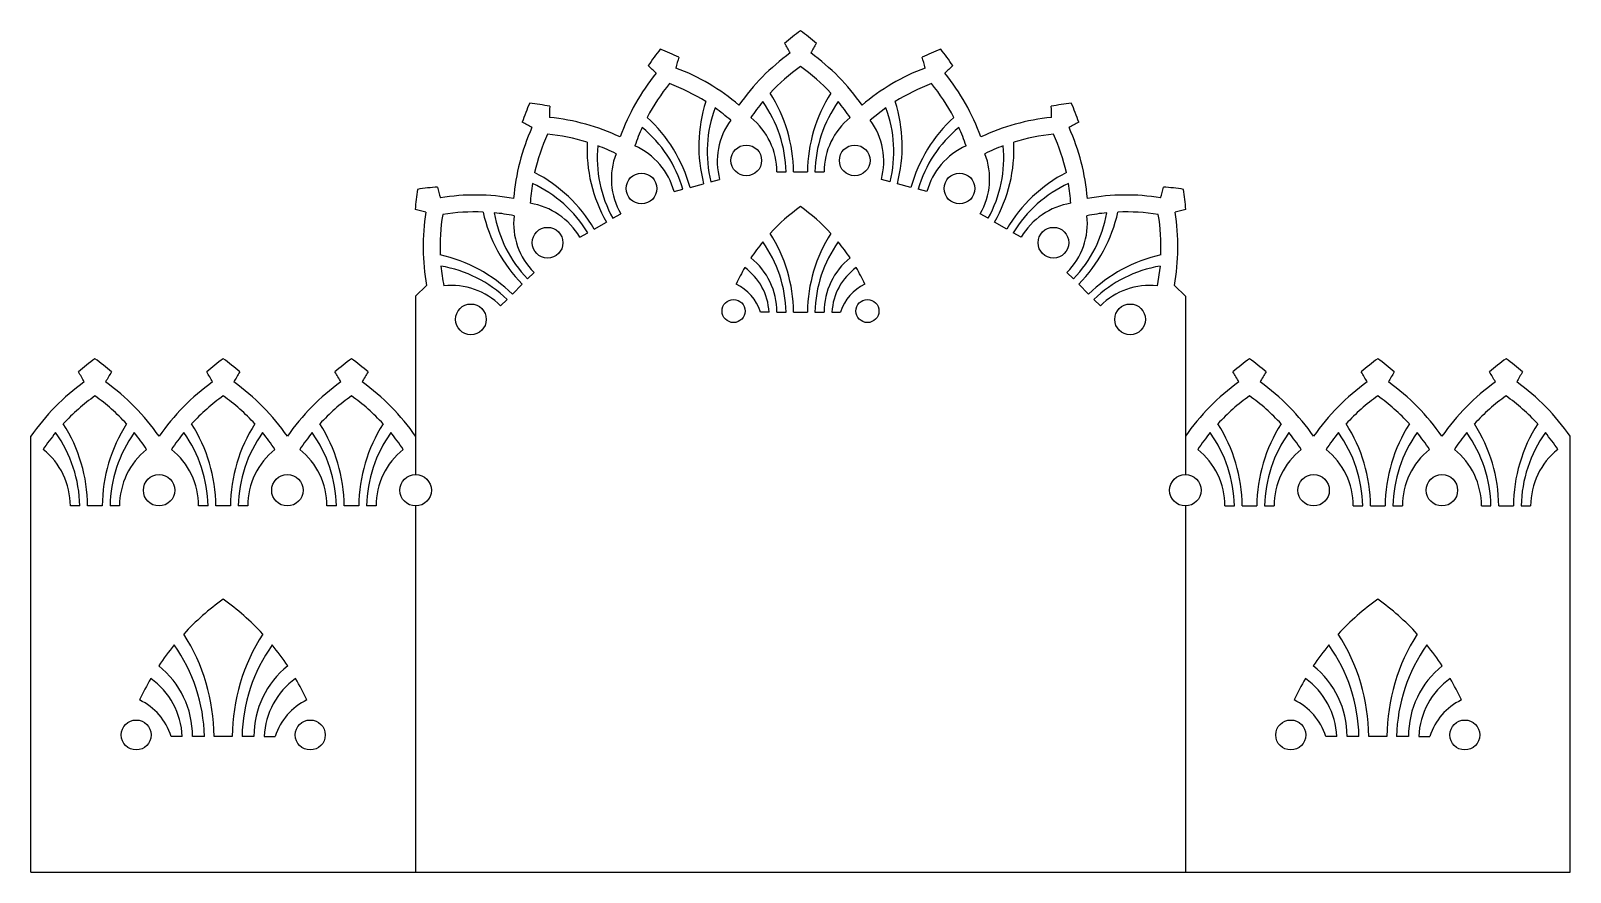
# Model space of a CAD drawing. Extents: x -57 to 203, y 146 to 288.
import ezdxf

# ---------------------------------------------------------------- set-up
doc = ezdxf.new("R2010")
doc.units = 0
doc.layers.get('0').update_dxf_attribs({"linetype": 'CONTINUOUS'})

msp = doc.modelspace()

# ---------------------------------------------------------------- linework, layer by layer
for p, q in [((87.619004, 275.050821), (84.9754, 272.954826)), ((58.047165, 262.565652), (59.531555, 262.963393)), ((69.206082, 264.237069), (70.742836, 264.237069)), ((72.005391, 264.237069), (74.373792, 264.237069)), ((75.636347, 264.237069), (77.1731, 264.237069)), ((88.332018, 262.565652), (86.847628, 262.963393)), ((51.836006, 260.901377), (53.320397, 261.299118)), ((54.53993, 261.625891), (56.827631, 262.238879)), ((91.839252, 261.625891), (89.551552, 262.238879)), ((94.543176, 260.901377), (93.058786, 261.299118)), ((38.345414, 254.583294), (40.39651, 255.767495)), ((41.489914, 256.398772), (42.820782, 257.167149)), ((104.889269, 256.398772), (103.558401, 257.167149)), ((108.033769, 254.583294), (105.982673, 255.767495)), ((35.921142, 253.18364), (37.25201, 253.952017)), ((110.458041, 253.18364), (109.127173, 253.952017)), ((27.092944, 246.156691), (28.179593, 247.243341)), ((119.286239, 246.156691), (118.199589, 247.243341)), ((133.915453, 248.321554), (133.42207, 244.984128)), ((10.042644, 245.054167), (8.189591, 243.224267)), ((24.525471, 243.589218), (26.200183, 245.263931)), ((121.853712, 243.589218), (120.178999, 245.263931)), ((136.336539, 245.054167), (138.189591, 243.224267)), ((8.189591, 243.224267), (8.189591, 219.556662)), ((22.546061, 241.609808), (23.63271, 242.696457)), ((123.833122, 241.609808), (122.746473, 242.696457)), ((138.189591, 243.224267), (138.189591, 219.556662)), ((67.872564, 240.548134), (66.421072, 240.548134)), ((69.206082, 240.548134), (70.742836, 240.548134)), ((72.005391, 240.548134), (74.373792, 240.548134)), ((75.636347, 240.548134), (77.1731, 240.548134)), ((78.506619, 240.548134), (79.958111, 240.548134)), ((-56.810409, 145.902955), (-56.810409, 219.556635)), ((8.189591, 219.556662), (8.189591, 213.097772)), ((138.189591, 219.556662), (138.189591, 213.097772)), ((203.189591, 145.902955), (203.189591, 219.556635)), ((-48.528405, 207.797842), (-50.130849, 207.797842)), ((-44.742239, 207.797842), (-47.211881, 207.797842)), ((-41.823271, 207.797842), (-43.425715, 207.797842)), ((-26.861744, 207.797842), (-28.464188, 207.797842)), ((-23.075579, 207.797842), (-25.54522, 207.797842)), ((-20.156611, 207.797842), (-21.759055, 207.797842)), ((-5.195084, 207.797842), (-6.797528, 207.797842)), ((-1.408918, 207.797842), (-3.87856, 207.797842)), ((1.51005, 207.797842), (-0.092394, 207.797842)), ((8.189591, 207.797842), (8.189591, 145.902955)), ((138.189591, 207.797842), (138.189591, 145.902955)), ((144.869106, 207.797789), (146.471551, 207.797791)), ((147.788075, 207.797792), (150.257716, 207.797794)), ((151.57424, 207.797795), (153.176684, 207.797797)), ((166.535767, 207.797809), (168.138211, 207.79781)), ((169.454735, 207.797812), (171.924377, 207.797814)), ((173.240901, 207.797815), (174.843345, 207.797817)), ((188.202428, 207.797829), (189.804872, 207.79783)), ((191.121396, 207.797831), (193.591037, 207.797833)), ((194.907561, 207.797835), (196.510005, 207.797836)), ((-31.222545, 168.863712), (-33.109484, 168.863712)), ((-27.49119, 168.863712), (-29.488971, 168.863712)), ((-22.770948, 168.863712), (-25.84987, 168.863712)), ((-19.131847, 168.863712), (-21.129627, 168.863712)), ((-17.398273, 168.863712), (-15.511333, 168.863712)), ((163.777455, 168.863712), (161.890516, 168.863712)), ((167.50881, 168.863712), (165.511029, 168.863712)), ((172.229052, 168.863712), (169.15013, 168.863712)), ((175.868153, 168.863712), (173.870373, 168.863712)), ((177.601727, 168.863712), (179.488667, 168.863712)), ((-56.810409, 145.902955), (203.189591, 145.902955))]:
    msp.add_line(p, q)
for centre, radius in [((64.030104, 266.173025), 2.594994), ((82.349079, 266.173025), 2.594994), ((46.335333, 261.431725), 2.594994), ((100.04385, 261.431725), 2.594994), ((30.470635, 252.272238), 2.594994), ((115.908548, 252.272238), 2.594994), ((17.517164, 239.318766), 2.594994), ((61.88221, 240.72431), 1.946615), ((84.496973, 240.72431), 1.946615), ((128.862019, 239.318766), 2.594994), ((-35.14373, 210.447807), 2.649965), ((-13.477069, 210.447807), 2.649965), ((8.189591, 210.447807), 2.649965), ((138.189591, 210.447807), 2.649965), ((159.856252, 210.447807), 2.649965), ((181.522912, 210.447807), 2.649965), ((-39.010004, 169.092742), 2.530599), ((-9.610813, 169.092742), 2.530599), ((155.989996, 169.092742), 2.530599), ((185.389187, 169.092742), 2.530599)]:
    msp.add_circle(centre, radius)
for centre, radius, start, end in [((92.766146, 260.766121), 33.606275, 125.628459, 131.469486), ((53.613037, 260.766121), 33.606275, 48.530514, 54.371541), ((75.491628, 263.646492), 33.606275, 140.628459, 146.469486), ((37.672628, 253.512922), 33.606275, 63.530514, 69.371541), ((76.539453, 276.030032), 25.057444, 162.424789, 166.708044), ((92.766146, 254.750619), 36.456275, 125.762745, 145.281992), ((49.39582, 272.456504), 25.057444, 28.291956, 32.575211), ((96.983363, 272.456504), 25.057444, 147.424789, 151.708044), ((53.613037, 254.750619), 36.456275, 34.718008, 54.237255), ((108.706554, 253.512922), 33.606275, 110.628459, 116.469486), ((69.83973, 276.030032), 25.057444, 13.291956, 17.575211), ((70.887555, 263.646492), 33.606275, 33.530514, 39.371541), ((77.048554, 257.835964), 36.456275, 140.762745, 160.281992), ((30.573415, 263.713469), 25.057444, 43.291956, 47.575211), ((39.229555, 247.702393), 36.456275, 49.718008, 69.237255), ((92.766146, 254.750619), 33.606275, 125.628459, 137.310514), ((53.613037, 254.750619), 33.606275, 42.689486, 54.371541), ((107.149628, 247.702393), 36.456275, 110.762745, 130.281992), ((115.805767, 263.713469), 25.057444, 132.424789, 136.708044), ((69.330629, 257.835964), 36.456275, 19.718008, 39.237255), ((77.048554, 257.835964), 33.606275, 140.628459, 152.310514), ((39.229555, 247.702393), 33.606275, 57.689486, 69.371541), ((107.149628, 247.702393), 33.606275, 110.628459, 122.310514), ((69.330629, 257.835964), 33.606275, 27.689486, 39.371541), ((58.06023, 261.957743), 33.606275, 155.628459, 161.469486), ((24.152642, 242.381188), 33.606275, 78.530514, 84.371541), ((81.080156, 268.538917), 25.057444, 162.424789, 194.561784), ((92.766146, 254.750619), 33.606275, 140.532174, 146.286454), ((49.489766, 263.805866), 21.257444, 1.162312, 35.374779), ((46.94868, 264.045423), 25.057444, 0.438216, 32.575211), ((99.430503, 264.045423), 25.057444, 147.424789, 179.561784), ((96.889416, 263.805866), 21.257444, 144.625221, 178.837688), ((53.613037, 254.750619), 33.606275, 33.713546, 39.467826), ((65.299027, 268.538917), 25.057444, 345.438216, 17.575211), ((122.226541, 242.381188), 33.606275, 95.628459, 101.469486), ((88.318953, 261.957743), 33.606275, 18.530514, 24.371541), ((55.867255, 274.19052), 25.057444, 177.424789, 181.708044), ((27.160393, 237.171611), 36.456275, 64.718008, 84.237255), ((30.386608, 254.955622), 25.057444, 15.438216, 47.575211), ((78.687657, 267.649841), 21.257444, 159.625221, 193.837688), ((39.229555, 247.702393), 33.606275, 48.713546, 54.467826), ((57.448639, 264.237069), 11.757444, 360, 51.226392), ((88.930544, 264.237069), 11.757444, 128.773608, 180), ((67.691526, 267.649841), 21.257444, 346.162312, 20.374779), ((115.992575, 254.955622), 25.057444, 132.424789, 164.561784), ((119.21879, 237.171611), 36.456275, 95.762745, 115.281992), ((90.511928, 274.19052), 25.057444, 358.291956, 2.575211), ((61.06798, 256.748166), 36.456275, 155.762745, 175.281992), ((14.655233, 250.396749), 25.057444, 58.291956, 62.575211), ((61.06798, 256.748166), 33.606275, 155.628459, 167.310514), ((27.160393, 237.171611), 33.606275, 72.689486, 84.371541), ((77.048554, 257.835964), 33.606275, 155.532174, 161.286454), ((32.903111, 255.381909), 21.257444, 16.162312, 50.374779), ((70.888373, 266.006443), 11.757444, 143.773608, 195), ((75.490809, 266.006443), 11.757444, 345, 36.226392), ((113.476072, 255.381909), 21.257444, 129.625221, 163.837688), ((69.330629, 257.835964), 33.606275, 18.713546, 24.467826), ((119.21879, 237.171611), 33.606275, 95.628459, 107.310514), ((85.311202, 256.748166), 33.606275, 12.689486, 24.371541), ((131.723949, 250.396749), 25.057444, 117.424789, 121.708044), ((85.311202, 256.748166), 36.456275, 4.718008, 24.237255), ((62.192081, 268.12988), 25.057444, 177.424789, 209.561784), ((60.111214, 266.651874), 21.257444, 174.625221, 208.837688), ((27.160393, 237.171611), 33.606275, 63.713546, 69.467826), ((40.479188, 257.858327), 11.757444, 15, 66.226392), ((105.899995, 257.858327), 11.757444, 113.773608, 165), ((119.21879, 237.171611), 33.606275, 110.532174, 116.286454), ((86.267969, 266.651874), 21.257444, 331.162312, 5.374779), ((84.187102, 268.12988), 25.057444, 330.438216, 2.575211), ((53.003027, 263.045871), 11.757444, 158.773608, 210), ((93.376156, 263.045871), 11.757444, 330, 21.226392), ((16.741489, 241.888969), 25.057444, 30.438216, 62.575211), ((129.637694, 241.888969), 25.057444, 117.424789, 149.561784), ((41.659872, 255.814958), 33.606275, 170.628459, 176.469486), ((13.974443, 228.129529), 33.606275, 93.530514, 99.371541), ((36.375546, 267.06333), 25.057444, 192.424789, 196.708044), ((18.228045, 223.875927), 36.456275, 79.718008, 99.237255), ((61.06798, 256.748166), 33.606275, 170.532174, 176.286454), ((19.061913, 242.952049), 21.257444, 31.162312, 65.374779), ((127.31727, 242.952049), 21.257444, 114.625221, 148.837688), ((85.311202, 256.748166), 33.606275, 3.713546, 9.467826), ((128.151138, 223.875927), 36.456275, 80.762745, 100.281992), ((110.003637, 267.06333), 25.057444, 343.291956, 347.575211), ((132.40474, 228.129529), 33.606275, 80.628459, 86.469486), ((104.71931, 255.814958), 33.606275, 3.530514, 9.371541), ((2.726071, 233.413856), 25.057444, 73.291956, 77.575211), ((45.913474, 251.561356), 36.456275, 170.762745, 190.281992), ((18.228045, 223.875927), 33.606275, 87.689486, 99.371541), ((44.053467, 262.846187), 25.057444, 192.424789, 224.561784), ((25.738897, 247.304918), 11.757444, 30, 81.226392), ((92.766146, 231.061685), 33.606275, 125.628459, 137.310514), ((53.613037, 231.061685), 33.606275, 42.689486, 54.371541), ((120.640286, 247.304918), 11.757444, 98.773608, 150), ((102.325716, 262.846187), 25.057444, 315.438216, 347.575211), ((128.151138, 223.875927), 33.606275, 80.628459, 92.310514), ((100.465709, 251.561356), 36.456275, 349.718008, 9.237255), ((143.653112, 233.413856), 25.057444, 102.424789, 106.708044), ((45.913474, 251.561356), 33.606275, 170.628459, 182.310514), ((42.42604, 260.879975), 21.257444, 189.625221, 223.837688), ((18.228045, 223.875927), 33.606275, 78.713546, 84.467826), ((36.493361, 255.557109), 11.757444, 173.773608, 225), ((109.885821, 255.557109), 11.757444, 315, 6.226392), ((103.953142, 260.879975), 21.257444, 316.162312, 350.374779), ((128.151138, 223.875927), 33.606275, 95.532174, 101.286454), ((100.465709, 251.561356), 33.606275, 357.689486, 9.371541), ((92.766146, 231.061685), 33.606275, 140.532174, 146.286454), ((49.489766, 240.116932), 21.257444, 1.162312, 35.374779), ((46.94868, 240.356489), 25.057444, 0.438216, 32.575211), ((99.430503, 240.356489), 25.057444, 147.424789, 179.561784), ((96.889416, 240.116932), 21.257444, 144.625221, 178.837688), ((53.613037, 231.061685), 33.606275, 33.713546, 39.467826), ((6.943214, 225.735934), 25.057444, 45.438216, 77.575211), ((57.448639, 240.548134), 11.757444, 0, 51.226392), ((88.930544, 240.548134), 11.757444, 128.773608, 180), ((139.435968, 225.735934), 25.057444, 102.424789, 134.561784), ((8.909426, 227.363361), 21.257444, 46.162312, 80.374779), ((45.913474, 251.561356), 33.606275, 185.532174, 191.286454), ((92.766146, 231.061685), 33.606275, 149.597471, 154.96632), ((58.026961, 240.065129), 9.857444, 2.808564, 54.286831), ((88.352222, 240.065129), 9.857444, 125.713169, 177.191436), ((53.613037, 231.061685), 33.606275, 25.03368, 30.402529), ((137.469756, 227.363361), 21.257444, 99.625221, 133.837688), ((14.232293, 233.29604), 11.757444, 45, 96.226392), ((58.924288, 238.194913), 7.857444, 17.426937, 64.420263), ((87.454895, 238.194913), 7.857444, 115.579737, 162.573063), ((132.14689, 233.29604), 11.757444, 83.773608, 135), ((-25.563682, 204.178524), 35.042815, 125.628459, 131.469486), ((-66.390438, 204.178524), 35.042815, 48.530514, 54.371541), ((-3.897022, 204.178524), 35.042815, 125.628459, 131.469486), ((-44.723777, 204.178524), 35.042815, 48.530514, 54.371541), ((17.769639, 204.178524), 35.042815, 125.628459, 131.469486), ((-23.057116, 204.178524), 35.042815, 48.530514, 54.371541), ((169.436299, 204.178524), 35.042815, 125.628459, 131.469486), ((128.609544, 204.178524), 35.042815, 48.530514, 54.371541), ((191.10296, 204.178524), 35.042815, 125.628459, 131.469486), ((150.276205, 204.178524), 35.042815, 48.530514, 54.371541), ((212.76962, 204.178524), 35.042815, 125.628459, 131.469486), ((171.942865, 204.178524), 35.042815, 48.530514, 54.371541), ((-70.787924, 216.368627), 26.128553, 28.291956, 32.575211), ((-21.166196, 216.368627), 26.128553, 147.424789, 151.708044), ((-49.121264, 216.368627), 26.128553, 28.291956, 32.575211), ((0.500465, 216.368627), 26.128553, 147.424789, 151.708044), ((-27.454603, 216.368627), 26.128553, 28.291956, 32.575211), ((22.167126, 216.368627), 26.128553, 147.424789, 151.708044), ((124.212057, 216.368627), 26.128553, 28.291956, 32.575211), ((173.833786, 216.368627), 26.128553, 147.424789, 151.708044), ((145.878718, 216.368627), 26.128553, 28.291956, 32.575211), ((195.500447, 216.368627), 26.128553, 147.424789, 151.708044), ((167.545378, 216.368627), 26.128553, 28.291956, 32.575211), ((217.167107, 216.368627), 26.128553, 147.424789, 151.708044), ((-25.563682, 197.905883), 38.014641, 125.762745, 145.281992), ((-25.563682, 197.905883), 35.042815, 125.628459, 137.310514), ((-66.390438, 197.905883), 35.042815, 42.689486, 54.371541), ((-66.390438, 197.905883), 38.014641, 34.718008, 54.237255), ((-3.897022, 197.905883), 38.014641, 125.762745, 145.281992), ((-3.897022, 197.905883), 35.042815, 125.628459, 137.310514), ((-44.723777, 197.905883), 35.042815, 42.689486, 54.371541), ((-44.723777, 197.905883), 38.014641, 34.718008, 54.237255), ((17.769639, 197.905883), 38.014641, 125.762745, 145.281992), ((17.769639, 197.905883), 35.042815, 125.628459, 137.310514), ((-23.057116, 197.905883), 35.042815, 42.689486, 54.371541), ((-23.057116, 197.905883), 38.014641, 34.718008, 54.237255), ((169.436299, 197.905883), 38.014641, 125.762745, 145.281992), ((169.436299, 197.905883), 35.042815, 125.628459, 137.310514), ((128.609544, 197.905883), 35.042815, 42.689486, 54.371541), ((128.609544, 197.905883), 38.014641, 34.718008, 54.237255), ((191.10296, 197.905883), 38.014641, 125.762745, 145.281992), ((191.10296, 197.905883), 35.042815, 125.628459, 137.310514), ((150.276205, 197.905883), 35.042815, 42.689486, 54.371541), ((150.276205, 197.905883), 38.014641, 34.718008, 54.237255), ((212.76962, 197.905883), 38.014641, 125.762745, 145.281992), ((212.76962, 197.905883), 35.042815, 125.628459, 137.310514), ((171.942865, 197.905883), 35.042815, 42.689486, 54.371541), ((171.942865, 197.905883), 38.014641, 34.718008, 54.237255), ((-73.33967, 207.598005), 26.128553, 0.438216, 32.575211), ((-18.61445, 207.598005), 26.128553, 147.424789, 179.561784), ((-51.67301, 207.598005), 26.128553, 0.438216, 32.575211), ((3.052211, 207.598005), 26.128553, 147.424789, 179.561784), ((-30.006349, 207.598005), 26.128553, 0.438216, 32.575211), ((24.718871, 207.598005), 26.128553, 147.424789, 179.561784), ((121.660286, 207.597931), 26.128553, 0.438268, 32.575262), ((176.385506, 207.59798), 26.128553, 147.424841, 179.561836), ((143.326946, 207.597951), 26.128553, 0.438268, 32.575262), ((198.052166, 207.598), 26.128553, 147.424841, 179.561836), ((164.993607, 207.59797), 26.128553, 0.438268, 32.575262), ((219.718827, 207.59802), 26.128553, 147.424841, 179.561836), ((-25.563682, 197.905883), 35.042815, 140.532174, 146.286454), ((-70.689962, 207.348207), 22.166118, 1.162312, 35.374779), ((-21.264158, 207.348207), 22.166118, 144.625221, 178.837688), ((-66.390438, 197.905883), 35.042815, 33.713546, 39.467826), ((-3.897022, 197.905883), 35.042815, 140.532174, 146.286454), ((-49.023301, 207.348207), 22.166118, 1.162312, 35.374779), ((0.402502, 207.348207), 22.166118, 144.625221, 178.837688), ((-44.723777, 197.905883), 35.042815, 33.713546, 39.467826), ((17.769639, 197.905883), 35.042815, 140.532174, 146.286454), ((-27.356641, 207.348207), 22.166118, 1.162312, 35.374779), ((22.069163, 207.348207), 22.166118, 144.625221, 178.837688), ((-23.057116, 197.905883), 35.042815, 33.713546, 39.467826), ((169.436299, 197.905883), 35.042815, 140.532174, 146.286454), ((124.309994, 207.348136), 22.166118, 1.162364, 35.37483), ((173.735798, 207.348181), 22.166118, 144.625273, 178.837739), ((128.609544, 197.905883), 35.042815, 33.713546, 39.467826), ((191.10296, 197.905883), 35.042815, 140.532174, 146.286454), ((145.976655, 207.348155), 22.166118, 1.162364, 35.37483), ((195.402458, 207.3482), 22.166118, 144.625273, 178.837739), ((150.276205, 197.905883), 35.042815, 33.713546, 39.467826), ((212.76962, 197.905883), 35.042815, 140.532174, 146.286454), ((167.643315, 207.348175), 22.166118, 1.162364, 35.37483), ((217.069119, 207.34822), 22.166118, 144.625273, 178.837739), ((171.942865, 197.905883), 35.042815, 33.713546, 39.467826), ((-62.390878, 207.797842), 12.260029, 0, 51.226392), ((-29.563242, 207.797842), 12.260029, 128.773608, 180), ((-40.724218, 207.797842), 12.260029, 0, 51.226392), ((-7.896581, 207.797842), 12.260029, 128.773608, 180), ((-19.057557, 207.797842), 12.260029, 0, 51.226392), ((13.770079, 207.797842), 12.260029, 128.773608, 180), ((132.609077, 207.797778), 12.260029, 0.000052, 51.226444), ((165.436714, 207.797808), 12.260029, 128.77366, 180.000052), ((154.275738, 207.797798), 12.260029, 0.000052, 51.226444), ((187.103374, 207.797828), 12.260029, 128.77366, 180.000052), ((175.942398, 207.797818), 12.260029, 0.000052, 51.226444), ((208.770035, 207.797847), 12.260029, 128.77366, 180.000052), ((1.139112, 156.531328), 43.688158, 125.628459, 137.310514), ((-49.75993, 156.531328), 43.688158, 42.689486, 54.371541), ((196.139112, 156.531328), 43.688158, 125.628459, 137.310514), ((145.24007, 156.531328), 43.688158, 42.689486, 54.371541), ((-58.423594, 168.614573), 32.574677, 0.438216, 32.575211), ((9.802776, 168.614573), 32.574677, 147.424789, 179.561784), ((136.576406, 168.614573), 32.574677, 0.438216, 32.575211), ((204.802776, 168.614573), 32.574677, 147.424789, 179.561784), ((1.139112, 156.531328), 43.688158, 140.532174, 146.286454), ((-55.120181, 168.303149), 27.634677, 1.162312, 35.374779), ((6.499364, 168.303149), 27.634677, 144.625221, 178.837688), ((-49.75993, 156.531328), 43.688158, 33.713546, 39.467826), ((196.139112, 156.531328), 43.688158, 140.532174, 146.286454), ((139.879819, 168.303149), 27.634677, 1.162312, 35.374779), ((201.499364, 168.303149), 27.634677, 144.625221, 178.837688), ((145.24007, 156.531328), 43.688158, 33.713546, 39.467826), ((-44.773647, 168.863712), 15.284677, 360, 51.226392), ((-3.84717, 168.863712), 15.284677, 128.773608, 180), ((150.226353, 168.863712), 15.284677, 360, 51.226392), ((191.15283, 168.863712), 15.284677, 128.773608, 180), ((1.139112, 156.531328), 43.688158, 149.597471, 154.96632), ((-44.021829, 168.235805), 12.814677, 2.808564, 54.286831), ((-4.598989, 168.235805), 12.814677, 125.713169, 177.191436), ((-49.75993, 156.531328), 43.688158, 25.03368, 30.402529), ((196.139112, 156.531328), 43.688158, 149.597471, 154.96632), ((150.978171, 168.235805), 12.814677, 2.808564, 54.286831), ((190.401011, 168.235805), 12.814677, 125.713169, 177.191436), ((145.24007, 156.531328), 43.688158, 25.03368, 30.402529), ((-42.855303, 165.804525), 10.214677, 17.426937, 64.420263), ((-5.765514, 165.804525), 10.214677, 115.579737, 162.573063), ((152.144697, 165.804525), 10.214677, 17.426937, 64.420263), ((189.234486, 165.804525), 10.214677, 115.579737, 162.573063)]:
    msp.add_arc(centre, radius, start, end)

doc.saveas('drawing.dxf')
